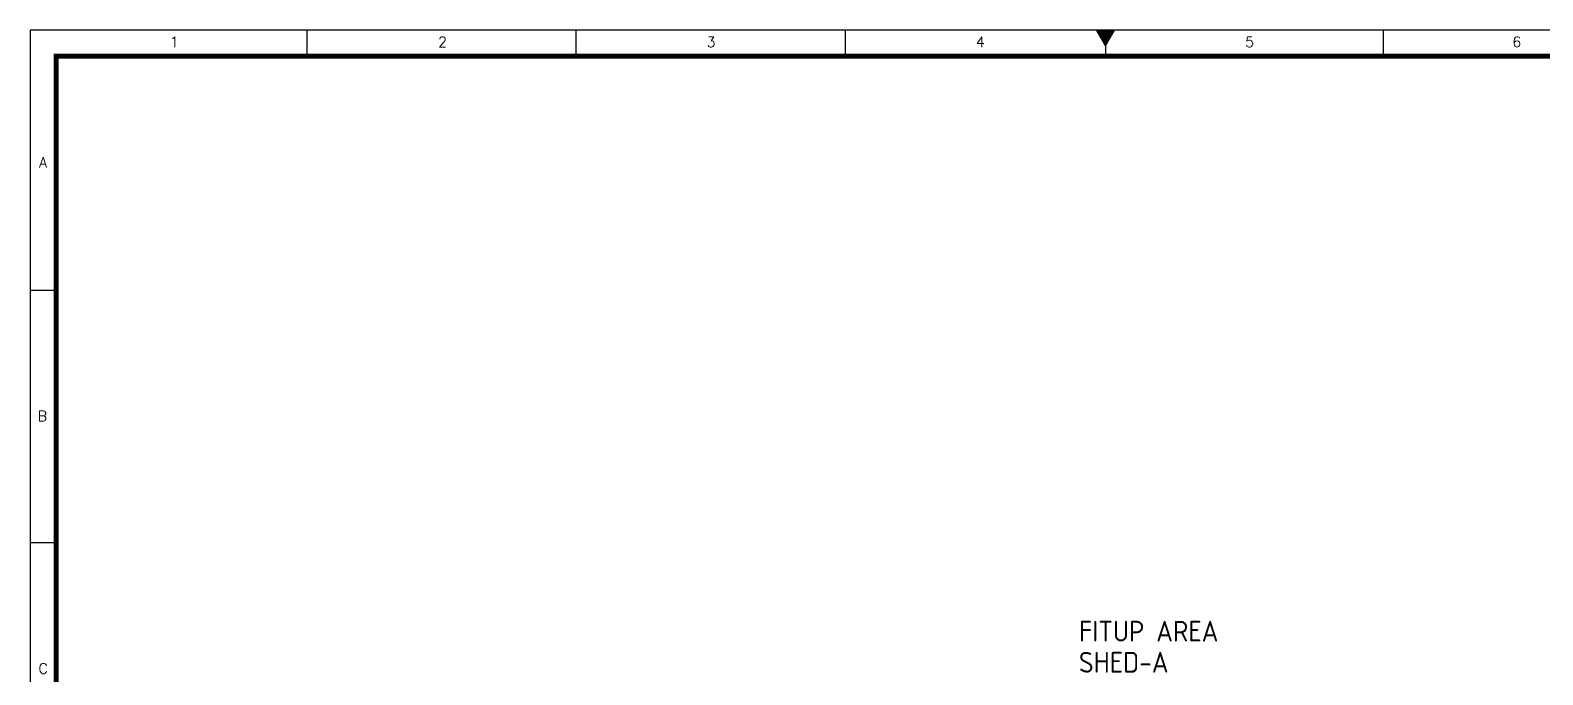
# Model space of a CAD drawing. Header units: millimetres. Extents: x -1055 to 11244, y -20673 to 2560.
# Drawn here: x -1052.4 to -760.5, y 2432.7 to 2557.1 of the extents above; entities that cross this region are included whole.
import ezdxf
from ezdxf.enums import TextEntityAlignment as Align

# ---------------------------------------------------------------- set-up
doc = ezdxf.new("R2010")
doc.units = ezdxf.units.MM
doc.layers.add('BORDER', color=6, linetype='Continuous')
doc.styles.add('ACISOTS', font='isocp.shx')
doc.styles.add('ROMANS', font='romans.shx', dxfattribs={"width": 0.8})
doc.styles.get("Standard").update_dxf_attribs({"font": 'arial.ttf'})
doc.dimstyles.new('ISO-25', dxfattribs={"dimtxt": 4, "dimasz": 3.5, "dimexe": 1.5, "dimexo": 1.5, "dimgap": 1.5, "dimtad": 1, "dimtxsty": 'Standard', "dimcen": 0, "dimadec": 0, "dimazin": 0, "dimtfac": 1, "dimtmove": 0, "dimatfit": 3, "dimfxl": 1, "dimarcsym": 0})

# ---------------------------------------------------------------- blocks, each defined once
blk = doc.blocks.new('A1B')
at = {"layer": 'BORDER', "color": 1}
for p, q in [((56.44, 585), (56.44, 590)), ((56.44, 585), (56.44, 590)), ((108.38, 585), (108.38, 590)), ((108.38, 585), (108.38, 590)), ((160.31, 585), (160.31, 590)), ((160.31, 585), (160.31, 590)), ((264.19, 585), (264.19, 590)), ((3, 539.83), (8, 539.83)), ((3, 491.17), (8, 491.17))]:
    blk.add_line(p, q, dxfattribs=at)
at = {"layer": 'BORDER'}
for p, q in [((210.5, 587), (208.77, 590)), ((210.5, 590), (210.5, 585)), ((210.5, 587), (212.23, 590)), ((210.5, 588), (210.5, 585)), ((210.5, 588), (210.5, 585))]:
    blk.add_line(p, q, dxfattribs=at)
blk.add_lwpolyline([(837, 3), (837, 590), (3, 590), (3, 3)], close=True, dxfattribs=at)
at = {"layer": 'BORDER', "const_width": 1}
blk.add_lwpolyline([(8, 8), (832, 8), (832, 585), (8, 585)], close=True, dxfattribs=at)
at = {"layer": 'BORDER'}
blk.add_solid([(212.23, 590), (208.77, 590), (210.5, 587)], dxfattribs=at)
at = {"layer": 'BORDER', "color": 1, "style": 'ROMANS'}
for s, p in [('1', (30.81, 586.75)), ('2', (82.56, 586.75)), ('3', (134.41, 586.75)), ('4', (186.37, 586.75)), ('5', (238.32, 586.75)), ('6', (289.89, 586.75)), ('A', (5.48, 563.52)), ('B', (5.35, 514.55)), ('C', (5.49, 465.84))]:
    blk.add_text(s, height=2, dxfattribs=at).set_placement(p, align=Align.CENTER)

msp = doc.modelspace()

# ---------------------------------------------------------------- block references
msp.add_blockref('A1B', (-1055.359448, 1967.056595))

# ---------------------------------------------------------------- texts
at = {"color": 3, "char_height": 4, "attachment_point": 7, "style": 'ACISOTS'}
for s, insert in [('FITUP AREA', (-849.981573, 2439.094839)), ('SHED-A', (-849.981573, 2433.099405))]:
    msp.add_mtext(s, dxfattribs=dict(at, insert=insert))

# ---------------------------------------------------------------- leaders
at = {"color": 2}
msp.add_leader([(-766.116127, 2422.024706), (-749.666599, 2440.741075), (-735.594781, 2440.741075)], dimstyle='ISO-25', override={"dimgap": 1.5, "dimtad": 0}, dxfattribs=at)

doc.saveas('drawing.dxf')
